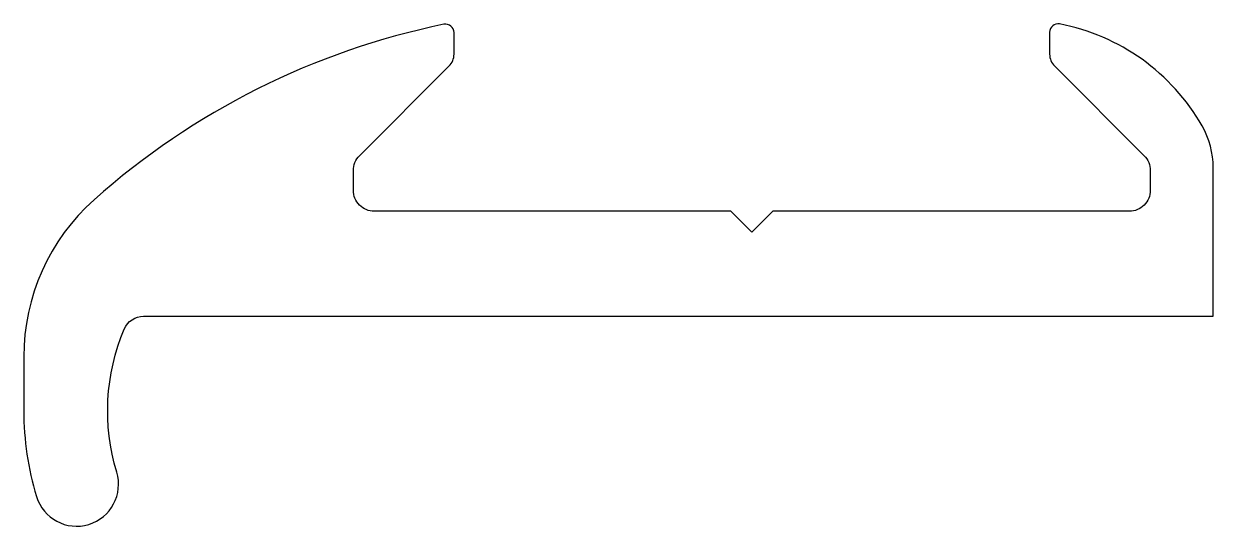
# Model space of a CAD drawing. Extents: x 249.3 to 277.6, y 261.2 to 273.1.
import ezdxf

# ---------------------------------------------------------------- set-up
doc = ezdxf.new("R2010")
doc.units = 0
doc.layers.add('ANA', color=220, linetype='CONTINUOUS')

msp = doc.modelspace()

# ---------------------------------------------------------------- linework, layer by layer
at = {"layer": 'ANA', "color": 220, "linetype": 'CONTINUOUS'}
msp.add_lwpolyline([(273.727, 272.926), (273.727, 272.404, 0.198912), (273.844, 272.121), (275.981, 269.985, -0.198912), (276.127, 269.632), (276.127, 269.162, -0.414214), (275.627, 268.662), (267.127, 268.662), (266.627, 268.162), (266.127, 268.662), (257.627, 268.662, -0.414214), (257.127, 269.162), (257.127, 269.632, -0.198912), (257.273, 269.985), (259.41, 272.121, 0.198912), (259.527, 272.404), (259.527, 272.918, 0.474843), (259.287, 273.114, 0.131787), (250.948, 268.936, 0.214237), (249.27, 265.198), (249.27, 263.906, 0.073862), (249.572, 261.871, 1), (251.486, 262.452, -0.175726), (251.667, 265.857, -0.301112), (252.127, 266.162), (277.627, 266.162), (277.627, 269.701, 0.130646), (277.363, 270.694, 0.218819), (273.965, 273.122, 0.47086)], format="xyb", close=True, dxfattribs=at)

doc.saveas('drawing.dxf')
